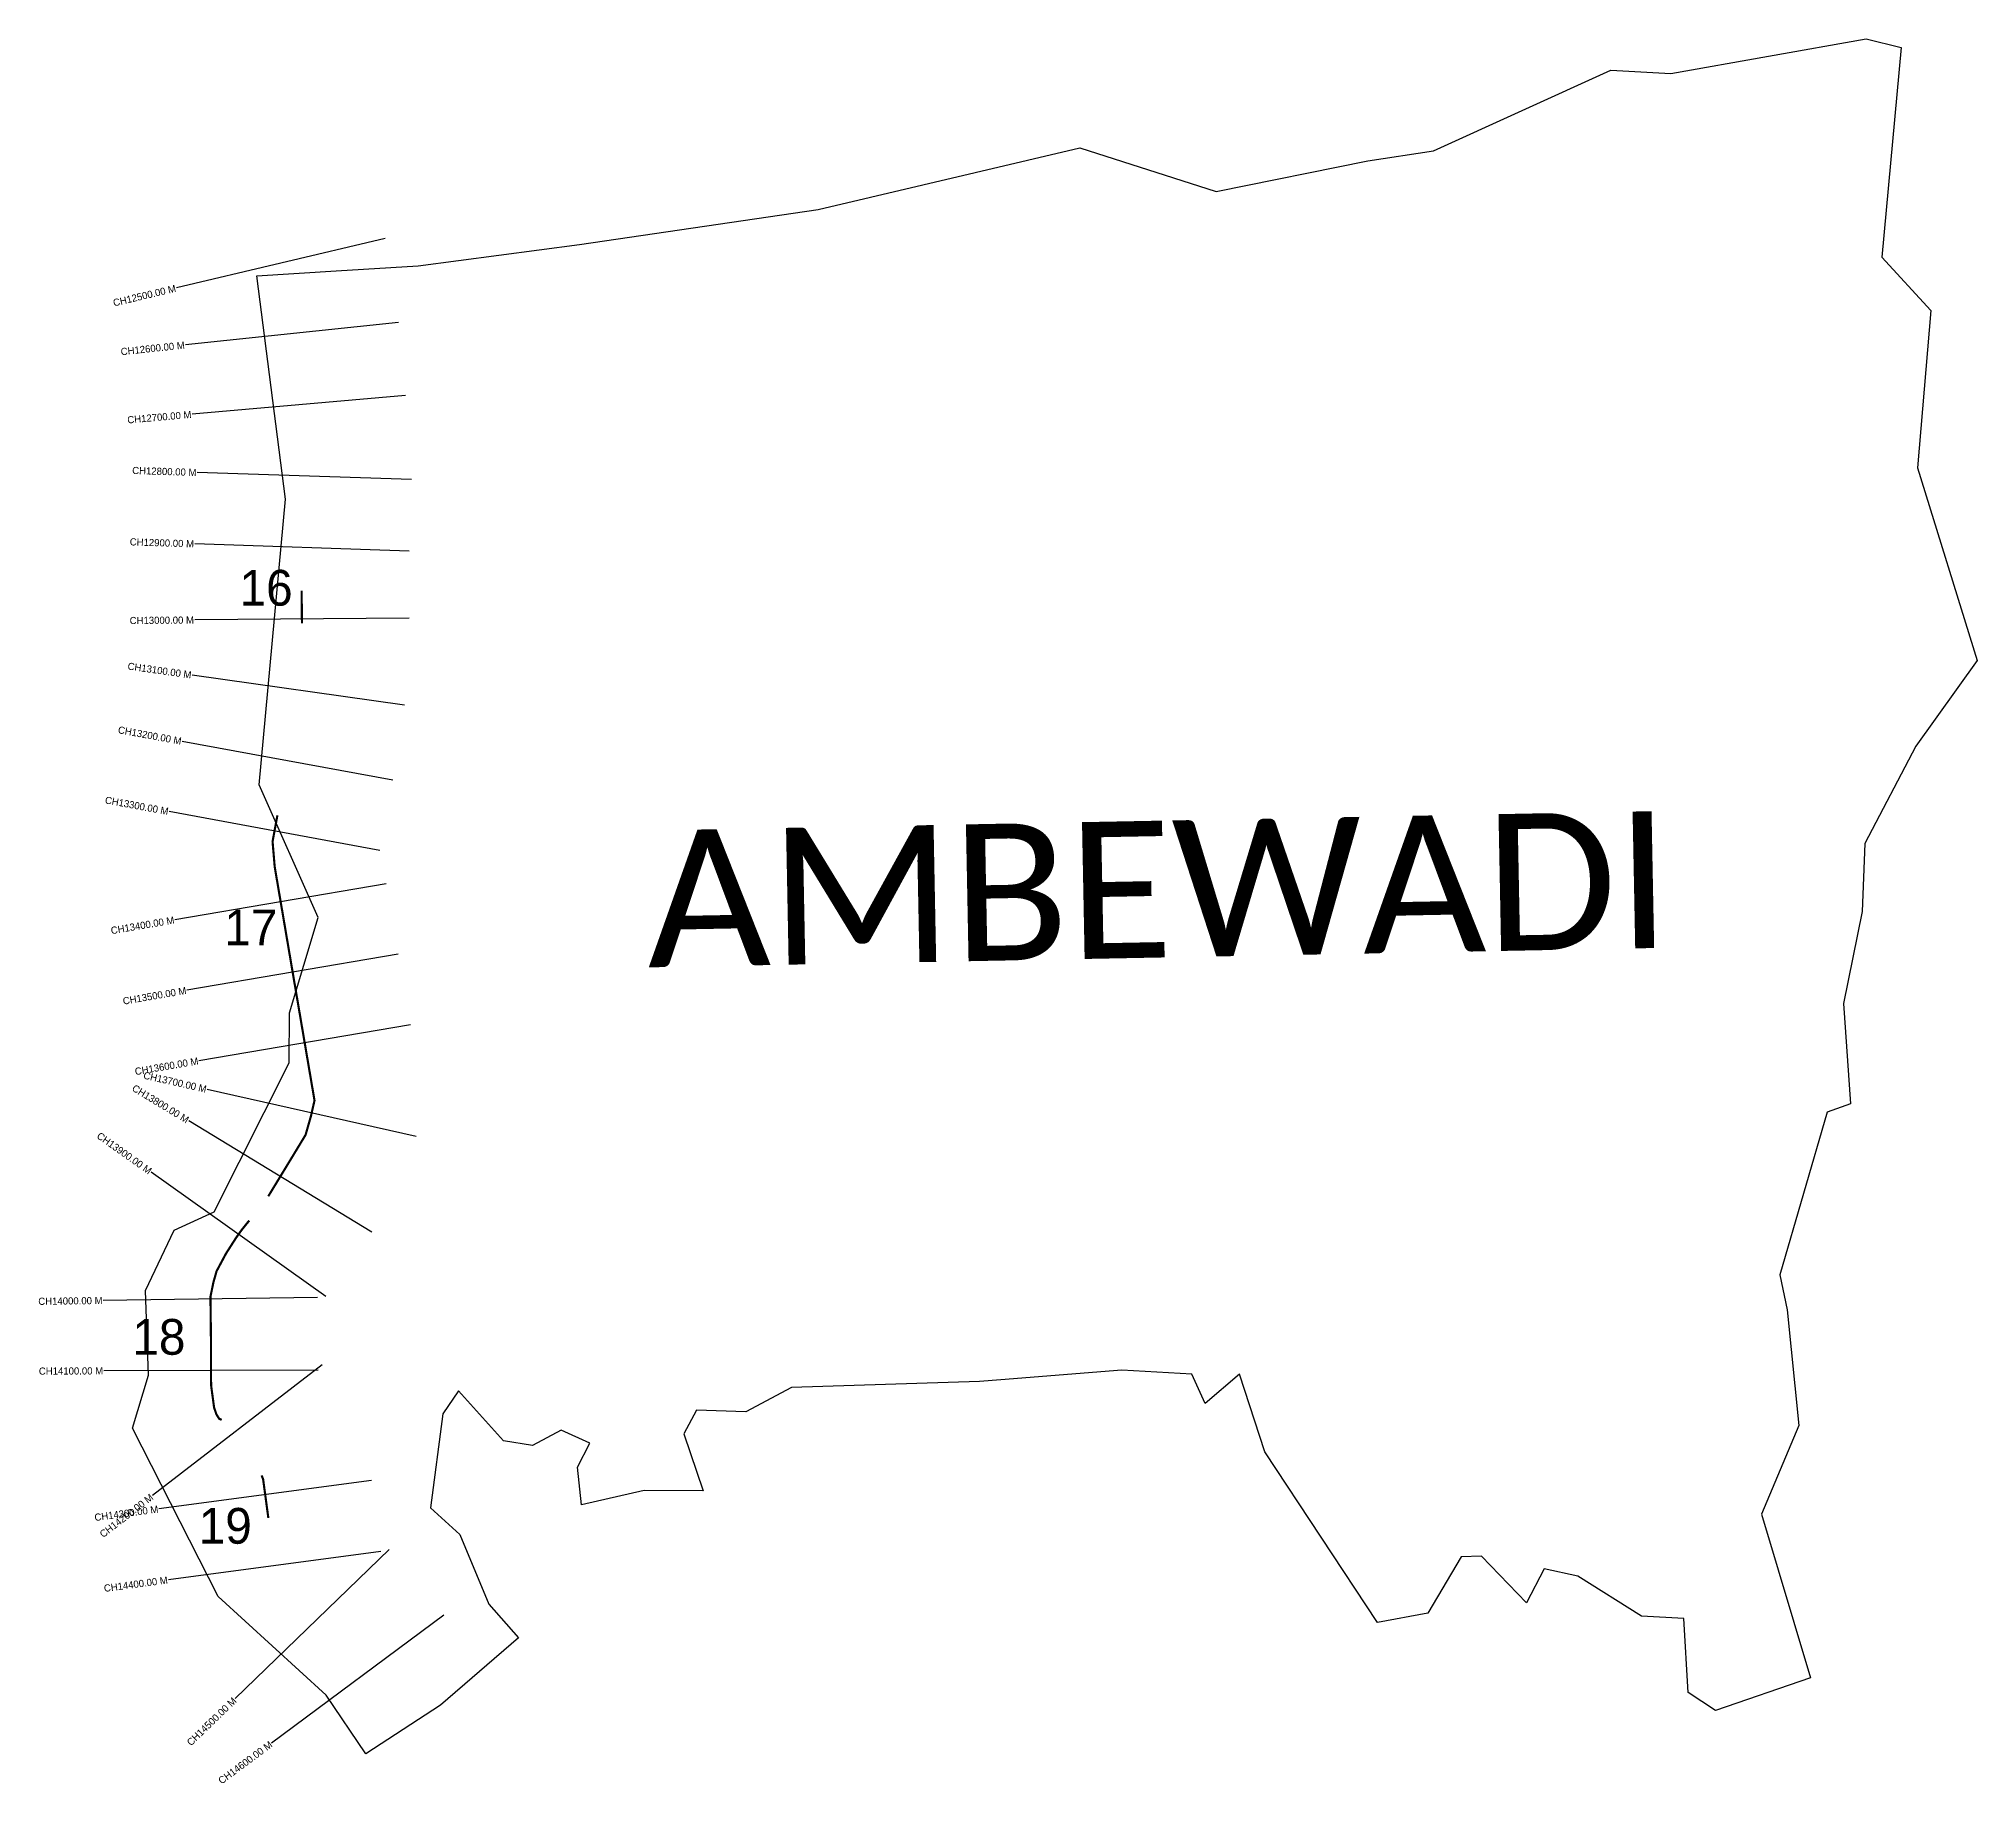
# Model space of a CAD drawing. Header units: metres. Extents: x 260643 to 263356, y 2215167 to 2217608.
import ezdxf
from ezdxf.enums import TextEntityAlignment as Align

# ---------------------------------------------------------------- set-up
doc = ezdxf.new("R2010")
doc.units = ezdxf.units.M
for name, color, linetype in [('ARTIFICIALLY PROTECTED', 4, 'Continuous'), ('CS', 134, 'Continuous'), ('CSMark', 6, 'Continuous'), ('VILLAGE NAME', 250, 'Continuous')]:
    doc.layers.add(name, color=color, linetype=linetype)

msp = doc.modelspace()

# ---------------------------------------------------------------- linework, layer by layer
at = {"color": 6}
msp.add_lwpolyline([(260948.3, 2217276.7), (261059.4, 2217283.6), (261174.2, 2217290.4), (261399.7, 2217320.3), (261733.6, 2217369.1), (262100.1, 2217455.5), (262290.7, 2217394.5), (262502.8, 2217437.6), (262595, 2217451.5), (262843.1, 2217564.3), (262927, 2217559.4), (263200.2, 2217608.2), (263249.2, 2217596.2), (263222.4, 2217302.5), (263291, 2217228), (263272.3, 2217008), (263355.8, 2216738.4), (263270, 2216618.3), (263198.4, 2216482.1), (263194.7, 2216387.2), (263168.5, 2216258.3), (263178.5, 2216118), (263146, 2216106.1), (263079.4, 2215878.5), (263090, 2215829.7), (263106.1, 2215667.7), (263053.7, 2215544), (263122.7, 2215314.7), (262989.7, 2215269), (262951.3, 2215294.2), (262945.1, 2215397.7), (262885.8, 2215401.1), (262796.7, 2215457.3), (262750, 2215467.1), (262725.2, 2215419.8), (262662.2, 2215485.1), (262633.6, 2215483.9), (262586.9, 2215405.3), (262516.7, 2215392.4), (262359.1, 2215631.1), (262323.4, 2215739.8), (262275.3, 2215698.8), (262256.6, 2215739.8), (262158.6, 2215745.4), (261989.5, 2215731.9), (261959.6, 2215729.5), (261696.6, 2215721), (261632.6, 2215686.9), (261563.6, 2215689.4), (261545.6, 2215656.4), (261572.7, 2215576.3), (261490.5, 2215577), (261402.5, 2215557), (261397.1, 2215609.6), (261414.5, 2215643.3), (261374.2, 2215661.3), (261334.1, 2215640), (261293.4, 2215646.3), (261230.7, 2215716.4), (261208.5, 2215684), (261191.1, 2215552.9), (261232.3, 2215515.5), (261272.8, 2215417.7), (261314.5, 2215370.8), (261205.5, 2215276.5), (261101, 2215208.4), (261045.5, 2215290.6), (260894.4, 2215428.7), (260774.1, 2215664), (260796.5, 2215738.4), (260792.6, 2215857), (260832.8, 2215941.4), (260888.8, 2215966.8), (260993.6, 2216175.2), (260994.2, 2216245.2), (261034.1, 2216378.7), (260951.6, 2216564.1), (260988.4, 2216963.9), (260948.3, 2217276.7)], dxfattribs=at)
at = {"layer": 'ARTIFICIALLY PROTECTED', "const_width": 3, "flags": 128}
for points in [[(261011, 2216836.2), (261011.4, 2216790.1)], [(260977.1, 2216521.7), (260970.3, 2216485), (260973.3, 2216449.5), (261029, 2216122.7), (261024, 2216100.8), (261016.5, 2216074.5), (260996.5, 2216041.5), (260964.3, 2215988.6)], [(260937.6, 2215954.6), (260926.7, 2215941), (260919.3, 2215930.6), (260905.1, 2215908.4), (260891.9, 2215883.7), (260887.4, 2215867.7), (260883.4, 2215848.1), (260884, 2215796.2), (260884.3, 2215723.9), (260888.5, 2215692.9), (260891.6, 2215683.7), (260895.4, 2215677.5), (260899.2, 2215675.7)], [(260955, 2215598), (260957.1, 2215592.6), (260964.4, 2215538.4)]]:
    msp.add_lwpolyline(points, dxfattribs=at)
at = {"layer": 'CS'}
for p, q in [((261127.7, 2217328.6), (260835.8, 2217259.5)), ((261146.7, 2217211.2), (260848.3, 2217179.8)), ((261156.5, 2217109.1), (260857.7, 2217082.8)), ((261164.6, 2216991.3), (260864.8, 2217001.3)), ((261161.3, 2216891.3), (260861.4, 2216901.4)), ((261161.3, 2216797.7), (260861.3, 2216795)), ((261154.7, 2216675.7), (260857.6, 2216717.9)), ((261138.7, 2216570.7), (260843.7, 2216625.1)), ((261120.5, 2216472.4), (260825.5, 2216526.8)), ((261129.5, 2216425.9), (260833.7, 2216375.4)), ((261146.3, 2216327.3), (260850.5, 2216276.9)), ((261163.1, 2216228.7), (260867.3, 2216178.3)), ((261171.3, 2216072.1), (260878.7, 2216138.2)), ((261109.2, 2215938.3), (260852.9, 2216094.1)), ((261044.9, 2215848.3), (260800.4, 2216022.2)), ((261033.4, 2215846.8), (260733.4, 2215842.8)), ((261034.2, 2215745.3), (260734.2, 2215744.3)), ((261039.7, 2215753), (260802.2, 2215569.8)), ((261108.7, 2215590.7), (260811.3, 2215551.1)), ((261121.9, 2215491.6), (260824.5, 2215452)), ((261133.4, 2215494.5), (260918, 2215285.7)), ((261209.8, 2215402.5), (260969, 2215223.6))]:
    msp.add_line(p, q, dxfattribs=at)

# ---------------------------------------------------------------- texts
at = {"char_height": 50, "attachment_point": 1}
for s, insert in [('16', (260924.1, 2216865)), ('17', (260902.7, 2216389.8)), ('18', (260774, 2215816.9)), ('19', (260866.9, 2215552.5))]:
    msp.add_mtext_dynamic_manual_height_columns(s, width=84.374, gutter_width=1, heights=[0], dxfattribs=dict(at, insert=insert))
at = {"layer": 'CSMark'}
for s, rotation, p in [('CH12500.00 M', 13.3262, (260834.8, 2217259.2)), ('CH12600.00 M', 6.0038, (260847.3, 2217179.7)), ('CH12700.00 M', 5.0173, (260856.7, 2217082.7)), ('CH12800.00 M', 358.086, (260863.8, 2217001.3)), ('CH12900.00 M', 358.086, (260860.4, 2216901.4)), ('CH13000.00 M', 0.5074, (260860.3, 2216795)), ('CH13100.00 M', 351.9076, (260856.7, 2216718)), ('CH13200.00 M', 349.5414, (260842.7, 2216625.3)), ('CH13300.00 M', 349.5414, (260824.5, 2216527)), ('CH13400.00 M', 9.675, (260832.7, 2216375.3)), ('CH13500.00 M', 9.675, (260849.5, 2216276.7)), ('CH13600.00 M', 9.675, (260866.3, 2216178.1)), ('CH13800.00 M', 328.7004, (260852, 2216094.6)), ('CH13700.00 M', 347.2694, (260877.7, 2216138.4)), ('CH13900.00 M', 324.5852, (260799.5, 2216022.8)), ('CH14000.00 M', 0.7604, (260732.4, 2215842.8)), ('CH14100.00 M', 0.1797, (260733.2, 2215744.3)), ('CH14200.00 M', 37.6421, (260801.4, 2215569.2)), ('CH14300.00 M', 7.5843, (260810.3, 2215551)), ('CH14400.00 M', 7.5843, (260823.5, 2215451.8)), ('CH14500.00 M', 44.1055, (260917.3, 2215285)), ('CH14600.00 M', 36.5936, (260968.2, 2215223.1))]:
    msp.add_text(s, height=10, rotation=rotation, dxfattribs=at).set_placement(p, align=Align.MIDDLE_RIGHT)
at = {"layer": 'VILLAGE NAME', "insert": (261491.9, 2216500.3), "char_height": 191.456, "attachment_point": 1, "rotation": 1.1028}
msp.add_mtext_dynamic_manual_height_columns('{\\fCalibri|b0|i0|c0|p34;AMBEWADI}', width=161.46, gutter_width=957.3, heights=[0], dxfattribs=at)

doc.saveas('drawing.dxf')
